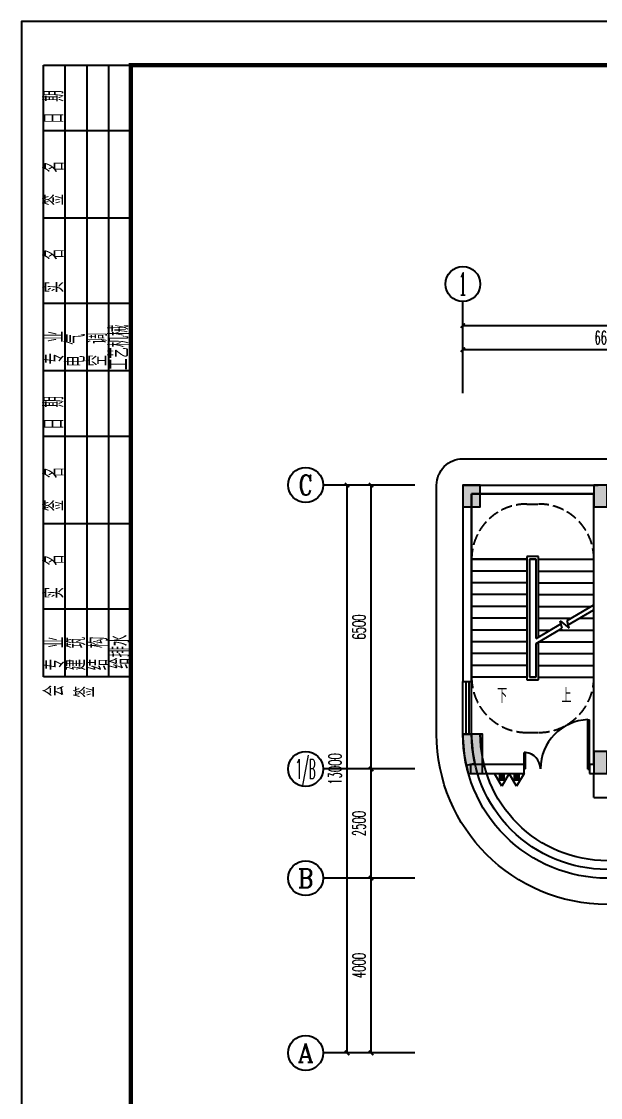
# Model space of a CAD drawing. Extents: x -1254782 to -617813, y -619975 to -323764.
# Drawn here: x -801068 to -787817, y -585205 to -560575 of the extents above; entities that cross this region are included whole.
import ezdxf
from ezdxf.enums import TextEntityAlignment as Align

# ---------------------------------------------------------------- set-up
doc = ezdxf.new("R2010")
doc.units = 0
doc.header["$LTSCALE"] = 1000
doc.header["$MEASUREMENT"] = 0
doc.linetypes.add('DASH', pattern=[0.35, 0.25, -0.1])
for name, color, linetype in [('4', 4, 'Continuous'), ('9', 9, 'Continuous'), ('AXIS', 3, 'Continuous'), ('AXIS_TEXT', 7, 'Continuous'), ('DIM_SYMB', 3, 'Continuous'), ('EQUIP_灭火器', 7, 'Continuous'), ('K+T', 252, 'Continuous'), ('PUB_TITLE', 4, 'Continuous'), ('STAIR', 2, 'Continuous'), ('WALL', 7, 'Continuous'), ('WINDOW', 4, 'Continuous'), ('框', 130, 'Continuous')]:
    doc.layers.add(name, color=color, linetype=linetype)
doc.styles.add('_TCH_AXIS', font='COMPLEX', dxfattribs={"bigfont": 'GBCBIG'})
doc.styles.add('_TCH_DIM', font='SIMPLEX.shx', dxfattribs={"width": 0.8, "bigfont": 'GBCBIG.shx'})
doc.styles.add('_TCH_DIM_T3', font='SIMPLEX.shx', dxfattribs={"width": 0.564706, "bigfont": 'GBCBIG.shx'})
doc.styles.add('COMPLEX', font='COMPLEX')
doc.dimstyles.new('_TCH_ARCH&&100', dxfattribs={"dimtxt": 297.5, "dimasz": 100, "dimexe": 250, "dimexo": 300, "dimgap": 126.25, "dimtad": 1, "dimdec": 0, "dimzin": 0, "dimdsep": 46, "dimtxsty": '_TCH_DIM_T3', "dimblk": 'ARCHTICK', "dimcen": 0.09, "dimclrt": 7, "dimazin": 2, "dimtfac": 1, "dimtdec": 0, "dimtix": 1, "dimtmove": 2, "dimatfit": 3, "dimfxl": 1, "dimtolj": 1, "dimtzin": 0, "dimarcsym": 0})

# ---------------------------------------------------------------- blocks, each defined once
blk = doc.blocks.new('A$C66D56BDA')
at = {"layer": '9'}
for points in [[(0, 100), (400, 100), (400, 600), (0, 600)], [(3300, 600), (3000, 600), (3000, 100), (3300, 100)], [(6400, 100), (6800, 100), (6800, 600), (6400, 600)], [(13400, 100), (13800, 100), (13800, 600), (13400, 600)], [(20400, 100), (20800, 100), (20800, 600), (20400, 600)], [(27400, 100), (27800, 100), (27800, 600), (27400, 600)], [(30300, 100), (30700, 100), (30700, 600), (30300, 600)], [(3300, -5500), (3000, -5500), (3000, -6000), (3300, -6000)], [(27850, -6000), (27850, -5700), (27350, -5700), (27350, -6000)], [(30700, -6000), (30700, -5700), (30200, -5700), (30200, -6000)], [(27850, -8400), (27850, -8050), (27350, -8050), (27350, -8400)], [(30700, -8400), (30700, -8050), (30200, -8050), (30200, -8400)], [(6850, -8600), (6850, -8200), (6350, -8200), (6350, -8600)], [(13850, -8600), (13850, -8200), (13350, -8200), (13350, -8600)], [(20850, -8600), (20850, -8200), (20350, -8200), (20350, -8600)]]:
    blk.add_hatch(color=256, dxfattribs=at).paths.add_polyline_path(points)
h = blk.add_hatch(color=256, dxfattribs=at)
edge = h.paths.add_edge_path()
edge.add_line((125, -6000), (448, -6000))
edge.add_line((448, -6000), (448, -5100))
edge.add_line((448, -5100), (0, -5100))
edge.add_arc((3300, -5100), 3300, 180, 195.8266)
at = {"layer": 'WALL'}
for points in [[(0, 100), (400, 100), (400, 600), (0, 600)], [(3300, 600), (3000, 600), (3000, 100), (3300, 100)], [(6400, 100), (6800, 100), (6800, 600), (6400, 600)], [(13400, 100), (13800, 100), (13800, 600), (13400, 600)], [(20400, 100), (20800, 100), (20800, 600), (20400, 600)], [(27400, 100), (27800, 100), (27800, 600), (27400, 600)], [(30300, 100), (30700, 100), (30700, 600), (30300, 600)], [(3300, -5500), (3000, -5500), (3000, -6000), (3300, -6000)], [(27850, -6000), (27850, -5700), (27350, -5700), (27350, -6000)], [(30700, -6000), (30700, -5700), (30200, -5700), (30200, -6000)], [(27850, -8400), (27850, -8050), (27350, -8050), (27350, -8400)], [(30700, -8400), (30700, -8050), (30200, -8050), (30200, -8400)], [(6850, -8600), (6850, -8200), (6350, -8200), (6350, -8600)], [(13850, -8600), (13850, -8200), (13350, -8200), (13350, -8600)], [(20850, -8600), (20850, -8200), (20350, -8200), (20350, -8600)]]:
    blk.add_lwpolyline(points, close=True, dxfattribs=at)
blk.add_lwpolyline([(125, -6000), (448, -6000), (448, -5100), (0, -5100, 0.069167), (125, -6000, -0.123047)], format="xyb", dxfattribs=at)
blk = doc.blocks.new('$WINLIB2D$00000001')
at = {"color": 0}
for points in [[(-0.5, 0.5), (-0.5, -0.5)], [(-0.5, 0.5), (0.5, 0.5)], [(0.5, -0.5), (0.5, 0.5)], [(0.5, 0.167), (-0.5, 0.167)], [(0.5, -0.167), (-0.5, -0.167)], [(-0.5, -0.5), (0.5, -0.5)]]:
    blk.add_lwpolyline(points, dxfattribs=at)
blk = doc.blocks.new('$DorLib2D$00000225')
at = {"color": 0}
for p, q in [((0.475, -0.001), (0.475, 0.752)), ((0.475, 0.752), (0.5, 0.752)), ((0.5, -0.001), (0.5, 0.752)), ((-0.5, 0), (-0.5, 0.252)), ((-0.475, 0.252), (-0.5, 0.252)), ((-0.475, 0), (-0.475, 0.252)), ((-0.475, 0), (-0.5, 0)), ((0.475, -0.001), (0.5, -0.001))]:
    blk.add_line(p, q, dxfattribs=at)
for centre, radius, start, end in [((0.505, -0.002), 0.755, 92.2493, 179.7238), ((-0.501, 0.003), 0.251, 359.7899, 84.0974)]:
    blk.add_arc(centre, radius, start, end, dxfattribs=at)
blk = doc.blocks.new('_ArchTick')
at = {"color": 0, "linetype": 'ByBlock', "const_width": 0.4}
blk.add_lwpolyline([(-0.5, -0.5), (0.5, 0.5)], dxfattribs=at)
blk = doc.blocks.new('*D209')
at = {"layer": 'AXIS', "color": 0, "lineweight": -2, "transparency": 16777216}
for p, q in [((4000, 20400), (4000, 21900)), ((34700, 20400), (34700, 21900)), ((4000, 21650), (34700, 21650))]:
    blk.add_line(p, q, dxfattribs=at)
at = {"layer": 'Defpoints', "color": 0, "transparency": 16777216}
for p in [(34700, 21650), (4000, 20100), (34700, 20100)]:
    blk.add_point(p, dxfattribs=at)
at = {"layer": 'AXIS', "color": 0, "lineweight": -2, "transparency": 16777216, "xscale": 100, "yscale": 100, "zscale": 100, "rotation": 180}
blk.add_blockref('_ArchTick', (4000, 21650), dxfattribs=at)
at = {"layer": 'AXIS', "color": 0, "lineweight": -2, "transparency": 16777216, "xscale": 100, "yscale": 100, "zscale": 100}
blk.add_blockref('_ArchTick', (34700, 21650), dxfattribs=at)
at = {"layer": 'AXIS', "color": 7, "transparency": 16777216, "insert": (19350, 21925), "char_height": 297.5, "attachment_point": 5, "style": '_TCH_DIM_T3'}
blk.add_mtext('\\A1;30700', dxfattribs=at)
blk = doc.blocks.new('*D210')
at = {"layer": 'AXIS', "color": 0, "lineweight": -2, "transparency": 16777216}
for p, q in [((4000, 20400), (4000, 21350)), ((10600, 20400), (10600, 21350)), ((4000, 21100), (10600, 21100))]:
    blk.add_line(p, q, dxfattribs=at)
at = {"layer": 'Defpoints', "color": 0, "transparency": 16777216}
for p in [(10600, 21100), (4000, 20100), (10600, 20100)]:
    blk.add_point(p, dxfattribs=at)
at = {"layer": 'AXIS', "color": 0, "lineweight": -2, "transparency": 16777216, "xscale": 100, "yscale": 100, "zscale": 100, "rotation": 180}
blk.add_blockref('_ArchTick', (4000, 21100), dxfattribs=at)
at = {"layer": 'AXIS', "color": 0, "lineweight": -2, "transparency": 16777216, "xscale": 100, "yscale": 100, "zscale": 100}
blk.add_blockref('_ArchTick', (10600, 21100), dxfattribs=at)
at = {"layer": 'AXIS', "color": 7, "transparency": 16777216, "insert": (7300, 21375), "char_height": 297.5, "attachment_point": 5, "style": '_TCH_DIM_T3'}
blk.add_mtext('\\A1;6600', dxfattribs=at)
blk = doc.blocks.new('_AXISO')
blk.add_circle((0, 0), 0.5)
at = {"layer": 'AXIS_TEXT', "style": 'COMPLEX', "width": 1.041667}
blk.add_attdef('A', text='', height=0.56, dxfattribs=at).set_placement((-0.25, -0.28), (0.25, -0.28), align=Align.FIT)
blk = doc.blocks.new('*D215')
at = {"layer": 'AXIS', "color": 0, "lineweight": -2, "transparency": 16777216}
for p, q in [((2600, 18000), (1100, 18000)), ((1350, 5000), (1350, 18000)), ((2600, 5000), (1100, 5000))]:
    blk.add_line(p, q, dxfattribs=at)
at = {"layer": 'Defpoints', "color": 0, "transparency": 16777216}
for p in [(1350, 18000), (2900, 18000), (2900, 5000)]:
    blk.add_point(p, dxfattribs=at)
at = {"layer": 'AXIS', "color": 0, "lineweight": -2, "transparency": 16777216, "xscale": 100, "yscale": 100, "zscale": 100}
for p, rotation in [((1350, 18000), 90), ((1350, 5000), 270)]:
    blk.add_blockref('_ArchTick', p, dxfattribs=dict(at, rotation=rotation))
at = {"layer": 'AXIS', "color": 7, "transparency": 16777216, "insert": (1075, 11500), "char_height": 297.5, "attachment_point": 5, "rotation": 90, "style": '_TCH_DIM_T3'}
blk.add_mtext('\\A1;13000', dxfattribs=at)
blk = doc.blocks.new('*D216')
at = {"layer": 'AXIS', "color": 0, "lineweight": -2, "transparency": 16777216}
for p, q in [((2600, 9000), (1650, 9000)), ((1900, 5000), (1900, 9000)), ((2600, 5000), (1650, 5000))]:
    blk.add_line(p, q, dxfattribs=at)
at = {"layer": 'Defpoints', "color": 0, "transparency": 16777216}
for p in [(1900, 9000), (2900, 9000), (2900, 5000)]:
    blk.add_point(p, dxfattribs=at)
at = {"layer": 'AXIS', "color": 0, "lineweight": -2, "transparency": 16777216, "xscale": 100, "yscale": 100, "zscale": 100}
for p, rotation in [((1900, 9000), 90), ((1900, 5000), 270)]:
    blk.add_blockref('_ArchTick', p, dxfattribs=dict(at, rotation=rotation))
at = {"layer": 'AXIS', "color": 7, "transparency": 16777216, "insert": (1625, 7000), "char_height": 297.5, "attachment_point": 5, "rotation": 90, "style": '_TCH_DIM_T3'}
blk.add_mtext('\\A1;4000', dxfattribs=at)
blk = doc.blocks.new('*D217')
at = {"layer": 'AXIS', "color": 0, "lineweight": -2, "transparency": 16777216}
for p, q in [((2600, 11500), (1650, 11500)), ((1900, 9000), (1900, 11500)), ((2600, 9000), (1650, 9000))]:
    blk.add_line(p, q, dxfattribs=at)
at = {"layer": 'Defpoints', "color": 0, "transparency": 16777216}
for p in [(1900, 11500), (2900, 11500), (2900, 9000)]:
    blk.add_point(p, dxfattribs=at)
at = {"layer": 'AXIS', "color": 0, "lineweight": -2, "transparency": 16777216, "xscale": 100, "yscale": 100, "zscale": 100}
for p, rotation in [((1900, 11500), 90), ((1900, 9000), 270)]:
    blk.add_blockref('_ArchTick', p, dxfattribs=dict(at, rotation=rotation))
at = {"layer": 'AXIS', "color": 7, "transparency": 16777216, "insert": (1625, 10250), "char_height": 297.5, "attachment_point": 5, "rotation": 90, "style": '_TCH_DIM_T3'}
blk.add_mtext('\\A1;2500', dxfattribs=at)
blk = doc.blocks.new('*D218')
at = {"layer": 'AXIS', "color": 0, "lineweight": -2, "transparency": 16777216}
for p, q in [((2600, 18000), (1650, 18000)), ((1900, 11500), (1900, 18000)), ((2600, 11500), (1650, 11500))]:
    blk.add_line(p, q, dxfattribs=at)
at = {"layer": 'Defpoints', "color": 0, "transparency": 16777216}
for p in [(1900, 18000), (2900, 18000), (2900, 11500)]:
    blk.add_point(p, dxfattribs=at)
at = {"layer": 'AXIS', "color": 0, "lineweight": -2, "transparency": 16777216, "xscale": 100, "yscale": 100, "zscale": 100}
for p, rotation in [((1900, 18000), 90), ((1900, 11500), 270)]:
    blk.add_blockref('_ArchTick', p, dxfattribs=dict(at, rotation=rotation))
at = {"layer": 'AXIS', "color": 7, "transparency": 16777216, "insert": (1625, 14750), "char_height": 297.5, "attachment_point": 5, "rotation": 90, "style": '_TCH_DIM_T3'}
blk.add_mtext('\\A1;6500', dxfattribs=at)
blk = doc.blocks.new('A$C29A34EED')
at = {"layer": '框'}
for p, q in [((0, 461), (0, 14461)), ((0, 14461), (2000, 14461)), ((500, 461), (500, 14461)), ((1000, 461), (1000, 14461)), ((1500, 461), (1500, 14461)), ((2000, 461), (2000, 14461)), ((2000, 12961), (0, 12961)), ((2000, 10961), (0, 10961)), ((2000, 9005), (0, 9005)), ((2000, 7461), (0, 7461)), ((2000, 5961), (0, 5961)), ((2000, 3961), (0, 3961)), ((2000, 2005), (0, 2005)), ((2000, 461), (0, 461))]:
    blk.add_line(p, q, dxfattribs=at)
at = {"layer": '框', "style": '_TCH_DIM', "width": 0.8}
for s, p in [('日 期', (462, 13120)), ('签  名', (466, 11253)), ('实  名', (466, 9253)), ('工艺机械', (1953, 7486)), ('专 业', (472, 7613)), ('电 气', (957, 7555)), ('空 调', (1460, 7573)), ('日 期', (462, 6120)), ('签  名', (466, 4253)), ('实  名', (466, 2253)), ('专 业', (480, 613)), ('建 筑', (967, 607)), ('结 构', (1470, 612)), ('给排水', (1970, 645)), ('会', (470, 12)), ('签', (1174, -12))]:
    blk.add_text(s, height=450, rotation=90, dxfattribs=at).set_placement(p)
blk = doc.blocks.new('A$C21C844B0')
at = {"layer": '4'}
blk.add_blockref('A$C29A34EED', (0, 26072), dxfattribs=at)
blk = doc.blocks.new('$TwtSys$00000546')
h = blk.add_hatch()
h.set_pattern_fill('ANSI31', color=256, scale=200, style=0)
h.set_pattern_definition([(45, (-38543.802, -6670.83), (-17.67767, 17.67767), [])])
h.paths.add_polyline_path([(-65, 174), (65, 174), (65, 44), (-65, 44)])
for points in [[(0, 344), (-198, 0), (198, 0)], [(-65, 174), (65, 174), (65, 44), (-65, 44)]]:
    blk.add_lwpolyline(points, close=True)
blk = doc.blocks.new('A$C1E2347B9')
at = {"layer": '4'}
blk.add_lwpolyline([(4000, 18600), (34700, 18600, -0.4142136), (35300, 18000), (35300, 5000, -0.4142136), (34700, 4400), (15850, 4400, -0.4142136), (15250, 5000), (15250, 8400), (7300, 8400, -0.4142135), (3400, 12300), (3400, 18000, -0.4142136)], format="xyb", close=True, dxfattribs=at)
for points in [[(16050, 9000), (7300, 9000, -0.4142136), (4000, 12300, 9.0321414)], [(16050, 9200), (7300, 9200, -0.4142136), (4200, 12300, -0.4142136)]]:
    blk.add_lwpolyline(points, format="xyb", dxfattribs=at)
at = {"layer": '9'}
blk.add_lwpolyline([(16350, 9400), (7300, 9400, -0.4142136), (4400, 12300, -0.4142136)], format="xyb", dxfattribs=at)
at = {"layer": 'AXIS'}
for p, q in [((4000, 20100), (4000, 22200)), ((2900, 18000), (800, 18000)), ((2900, 11500), (800, 11500)), ((2900, 9000), (800, 9000)), ((2900, 5000), (800, 5000))]:
    blk.add_line(p, q, dxfattribs=at)
at = {"layer": 'DIM_SYMB'}
for points in [[(4862.5, 13465, 0, 0, 0), (4862.5, 17050, 0, 0, 0), (6337.5, 17050, 0, 0, 0), (6337.5, 15250, 80, 0, 0), (6337.5, 14950, 0, 0, 0)], [(6337.5, 13465, 0, 0, 0), (6337.5, 14380, 80, 0, 0), (6337.5, 14680, 0, 0, 0)]]:
    blk.add_lwpolyline(points, format="xyseb", dxfattribs=at)
at = {"layer": 'K+T', "linetype": 'DASH'}
for p, q in [((5465, 17565), (5735, 17565)), ((5465, 12335), (5735, 12335))]:
    blk.add_line(p, q, dxfattribs=at)
for centre, start, end in [((5465, 16300), 90, 180), ((5735, 16300), 0, 90), ((5465, 13600), 180, 270), ((5735, 13600), 270, 0)]:
    blk.add_arc(centre, 1265, start, end, dxfattribs=at)
at = {"layer": 'STAIR'}
for p, q in [((7000, 17800), (4200, 17800)), ((4200, 17800), (4200, 16300)), ((7000, 16300), (7000, 17800)), ((4200, 16300), (4200, 13600)), ((5465, 16300), (4200, 16300)), ((4200, 16300), (5465, 16300)), ((5735, 16360), (5465, 16360)), ((5465, 16360), (5465, 13540)), ((5525, 16300), (5525, 13600)), ((5675, 16300), (5525, 16300)), ((5525, 16300), (5525, 13600)), ((5525, 16300), (5675, 16300)), ((5675, 14490.2), (5675, 16300)), ((5675, 14490.2), (5675, 16300)), ((5735, 14524.9), (5735, 16360)), ((5735, 16300), (7000, 16300)), ((5735, 16300), (7000, 16300)), ((7000, 15255.2), (7000, 16300)), ((5465, 16030), (4200, 16030)), ((5735, 16030), (7000, 16030)), ((5465, 15760), (4200, 15760)), ((5735, 15760), (7000, 15760)), ((5465, 15490), (4200, 15490)), ((5735, 15490), (7000, 15490)), ((5465, 15220), (4200, 15220)), ((5735, 15220), (6939, 15220)), ((6384.6, 14899.9), (7000, 15255.2)), ((6411.4, 14799.9), (7000, 15139.8)), ((7000, 13600), (7000, 15139.8)), ((5465, 14950), (4200, 14950)), ((5675, 14490.2), (6246.3, 14820.1)), ((5735, 14950), (6471.3, 14950)), ((6273.1, 14720.1), (6226.9, 14892.4)), ((6226.9, 14892.4), (6433, 14719.5)), ((6433, 14719.5), (6384.6, 14899.9)), ((6671.3, 14950), (7000, 14950)), ((5465, 14680), (4200, 14680)), ((5675, 14374.8), (6273.1, 14720.1)), ((5735, 14680), (6003.7, 14680)), ((6203.7, 14680), (7000, 14680)), ((5465, 14410), (4200, 14410)), ((5675, 13600), (5675, 14374.8)), ((5675, 13600), (5675, 14374.8)), ((5735, 13540), (5735, 14409.4)), ((5736, 14410), (7000, 14410)), ((5465, 14140), (4200, 14140)), ((5735, 14140), (7000, 14140)), ((5465, 13870), (4200, 13870)), ((5735, 13870), (7000, 13870)), ((5465, 13600), (4200, 13600)), ((5525, 13600), (5675, 13600)), ((5675, 13600), (5525, 13600)), ((5735, 13600), (7000, 13600)), ((5465, 13540), (5735, 13540))]:
    blk.add_line(p, q, dxfattribs=at)
at = {"layer": 'WALL'}
for p, q in [((4000, 18000), (4000, 13500)), ((4000, 18000), (7100, 18000)), ((7800, 18000), (7100, 18000)), ((4200, 13500), (4200, 17800)), ((4200, 17800), (7000, 17800)), ((7000, 16100), (7000, 17800)), ((7000, 11600), (7000, 16100)), ((4000, 13500), (4200, 13500)), ((4000, 12300), (4200, 12300)), ((4275.1, 11621.9), (4079.9, 11578.1)), ((5400, 11600), (4177.5, 11600)), ((4177.5, 11600), (4177.5, 11400)), ((5400, 11400), (5400, 11600)), ((7000, 11600), (6900, 11600)), ((6900, 11600), (6900, 11400)), ((4177.5, 11400), (5400, 11400)), ((6900, 11400), (7000, 11400)), ((7000, 10850), (7000, 11400)), ((7000, 10850), (8300, 10850))]:
    blk.add_line(p, q, dxfattribs=at)
for radius in [3300, 3100]:
    blk.add_arc((7300, 12300), radius, 180, 192.63563, dxfattribs=at)
blk.add_blockref('A$C66D56BDA', (4000, 17400))
at = {"layer": 'AXIS'}
ref = blk.add_blockref('_AXISO', (4000, 22600), dxfattribs=dict(at, xscale=800, yscale=800, zscale=800))
ref.add_attrib('A', '1', dxfattribs={"layer": 'AXIS_TEXT', "height": 514.7, "style": '_TCH_AXIS'}).set_placement((3889.7, 22342.6), (4110.3, 22342.6), align=Align.FIT)
ref = blk.add_blockref('_AXISO', (400, 18000), dxfattribs=dict(at, xscale=800, yscale=800, zscale=800))
ref.add_attrib('A', 'C', dxfattribs={"layer": 'AXIS_TEXT', "height": 455.7, "style": '_TCH_AXIS'}).set_placement((237.3, 17772.2), (562.7, 17772.2), align=Align.FIT)
ref = blk.add_blockref('_AXISO', (400, 11500), dxfattribs=dict(at, xscale=800, yscale=800, zscale=800))
ref.add_attrib('A', '1/B', dxfattribs={"layer": 'AXIS_TEXT', "height": 452.55, "style": '_TCH_AXIS', "width": 0.388889}).set_placement((173.7, 11273.7), (626.3, 11273.7), align=Align.FIT)
ref = blk.add_blockref('_AXISO', (400, 9000), dxfattribs=dict(at, xscale=800, yscale=800, zscale=800))
ref.add_attrib('A', 'B', dxfattribs={"layer": 'AXIS_TEXT', "height": 435.3, "style": '_TCH_AXIS'}).set_placement((223.8, 8782.4), (576.2, 8782.4), align=Align.FIT)
ref = blk.add_blockref('_AXISO', (400, 5000), dxfattribs=dict(at, xscale=800, yscale=800, zscale=800))
ref.add_attrib('A', 'A', dxfattribs={"layer": 'AXIS_TEXT', "height": 425.2, "style": '_TCH_AXIS'}).set_placement((217.8, 4787.4), (582.2, 4787.4), align=Align.FIT)
at = {"layer": 'WINDOW', "xscale": -1200, "yscale": 200, "zscale": -1200, "rotation": 270}
blk.add_blockref('$WINLIB2D$00000001', (4100, 12900), dxfattribs=at)
at = {"layer": 'WINDOW', "xscale": 1500, "yscale": 1500, "zscale": 1500}
blk.add_blockref('$DorLib2D$00000225', (6150, 11500), dxfattribs=at)
at = {"layer": 'DIM_SYMB', "color": 7, "style": '_TCH_DIM', "width": 0.8}
for s, p in [('下', (4786.5, 13010)), ('上', (6254.1, 13010))]:
    blk.add_text(s, height=337.6, dxfattribs=at).set_placement(p)
at = {"layer": 'AXIS'}
for p1, p2, distance, picture, middle in [((4000, 20100), (34700, 20100), 1550, '*D209', (19350, 21925)), ((4000, 20100), (10600, 20100), 1000, '*D210', (7300, 21375)), ((2900, 5000), (2900, 18000), 1550, '*D215', (1075, 11500)), ((2900, 11500), (2900, 18000), 1000, '*D218', (1625, 14750)), ((2900, 9000), (2900, 11500), 1000, '*D217', (1625, 10250)), ((2900, 5000), (2900, 9000), 1000, '*D216', (1625, 7000))]:
    dim = blk.add_aligned_dim(p1=p1, p2=p2, distance=distance, dimstyle='_TCH_ARCH&&100', dxfattribs=at)
    dim.commit()
    dim.dimension.update_dxf_attribs({"geometry": picture, "text_midpoint": middle})

msp = doc.modelspace()

# ---------------------------------------------------------------- linework, layer by layer
at = {"layer": 'PUB_TITLE'}
msp.add_lwpolyline([(-801068, -602574.7), (-741668, -602574.7), (-741668, -560574.7), (-801068, -560574.7)], close=True, dxfattribs=at)
at = {"layer": 'PUB_TITLE', "const_width": 100}
msp.add_lwpolyline([(-798568, -601574.7), (-742668, -601574.7), (-742668, -561574.7), (-798568, -561574.7)], close=True, dxfattribs=at)

# ---------------------------------------------------------------- block references
at = {"layer": '4'}
msp.add_blockref('A$C21C844B0', (-800568, -602107.2), dxfattribs=at)
at = {"layer": '9'}
msp.add_blockref('A$C1E2347B9', (-794966.8, -589184.6), dxfattribs=at)
at = {"layer": 'EQUIP_灭火器', "xscale": 0.85, "yscale": -0.85, "zscale": 0.85}
for p in [(-790072.7, -577784.6), (-789735.4, -577784.6)]:
    msp.add_blockref('$TwtSys$00000546', p, dxfattribs=at)

doc.saveas('drawing.dxf')
